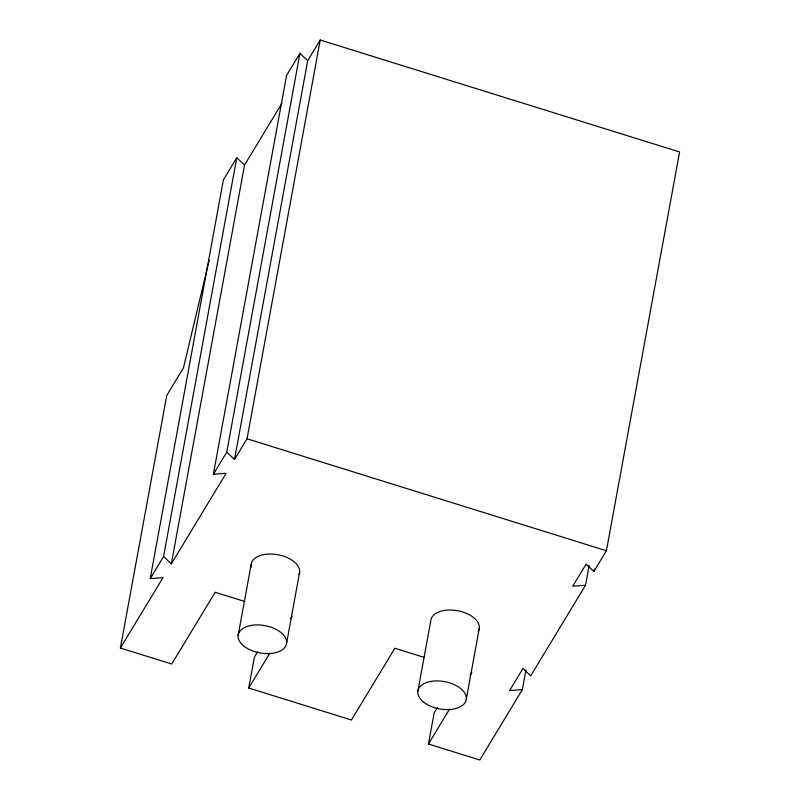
<?xml version="1.0" encoding="UTF-8"?>
<svg xmlns="http://www.w3.org/2000/svg" width="800" height="800" viewBox="0 0 800 800"><rect width="100%" height="100%" fill="white"/><g stroke="black" fill="none" stroke-linecap="round" stroke-linejoin="round"><path stroke-width="1.2" d="M244.79 601.49L215.17 592.27L171.74 664.02L120.4 648.03L166.76 395.47L183.46 367.87L209.2 260.11M120.4 648.03L162.99 577.65L150.22 578.59L223.41 179.81L236.77 157.73L244.53 165.07L171.34 563.85L163.58 556.51L236.77 157.73M171.34 563.85L226.15 473.28L213.38 474.22L286.57 75.44L299.93 53.36L307.69 60.7L234.5 459.48L226.74 452.14L299.93 53.36M234.5 459.48L247.03 438.78L320.22 40L679.6 151.97L606.41 550.75L593.88 571.45L586.12 564.11L572.76 586.19L585.53 585.25L589.13 565.62M238.11 635.54L251.12 564.65M424.47 657.48L394.86 648.25L351.43 720.01L248.75 688.02L254.45 657L257.64 651.72M286.63 643.02L299.64 572.12M417.8 691.53L430.81 620.63A24.57 13.88 10.4 0 1 459.51 611.12A24.57 13.88 10.4 0 1 478.17 631.57M525.97 669.99L522.37 689.62L479.78 760L428.44 744L434.14 712.99L437.33 707.71M466.32 699L479.33 628.11M593.88 571.45L594.33 569M244.53 165.07L281.93 103.27M307.69 60.7L320.22 40M150.22 578.59L163.58 556.51M213.38 474.22L226.74 452.14M248.75 688.02L269.83 653.19M290.9 618.37L292.18 616.26M428.44 744L449.52 709.18M469.95 675.41L471.87 672.25M585.53 585.25L530.72 675.82L522.96 668.48L509.6 690.56L522.37 689.62M247.03 438.78L606.41 550.75M251.27 567.11A24.57 13.88 10.4 0 1 276.66 554.52A24.57 13.88 10.4 0 1 299.05 574.48M424 702.42A24.57 13.88 10.4 0 0 465.16 702.46A24.57 13.88 10.4 0 0 437.02 680.91A24.57 13.88 10.4 0 0 424 702.42M244.31 646.43A24.57 13.88 10.4 0 0 285.47 646.48A24.57 13.88 10.4 0 0 257.33 624.92A24.57 13.88 10.4 0 0 244.31 646.43"/></g></svg>
